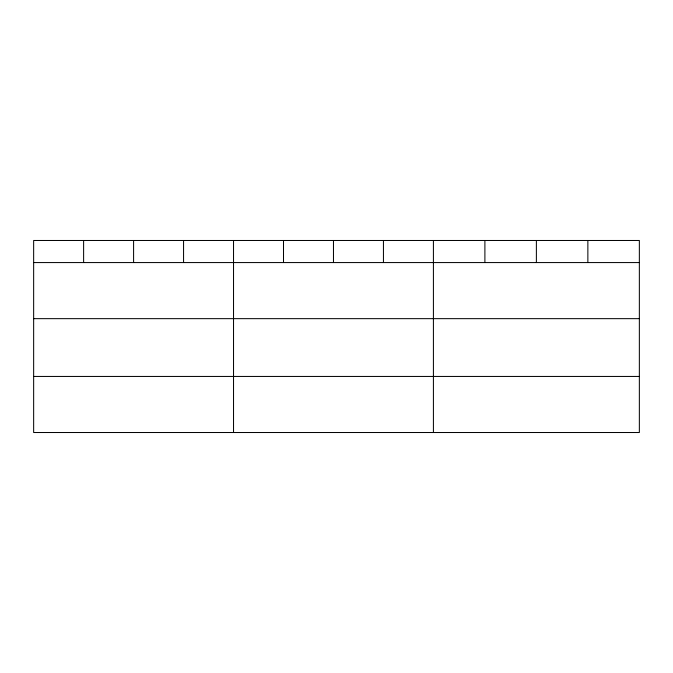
<?xml version="1.0" encoding="UTF-8"?>
<svg xmlns="http://www.w3.org/2000/svg" width="673" height="673" viewBox="0 0 673 673"><rect width="100%" height="100%" fill="white"/><g stroke="black" fill="none" stroke-linecap="round" stroke-linejoin="round"><path stroke-width="1.01" d="M639.35 318.657L639.35 240.48L33.65 240.48L33.65 432.52L639.35 432.52L639.35 318.657L33.65 318.657M33.65 262.571L639.35 262.571M33.65 376.443L639.35 376.443M587.865 240.48L587.865 262.571M536.381 240.48L536.381 262.571M484.897 240.48L484.897 262.571M433.412 240.48L433.412 432.52M383.442 240.48L383.442 262.571M333.471 240.48L333.471 262.571M283.501 240.48L283.501 262.571M233.531 240.48L233.531 432.52M183.561 240.48L183.561 262.571M133.591 240.48L133.591 262.571M83.62 240.48L83.62 262.571"/></g></svg>
